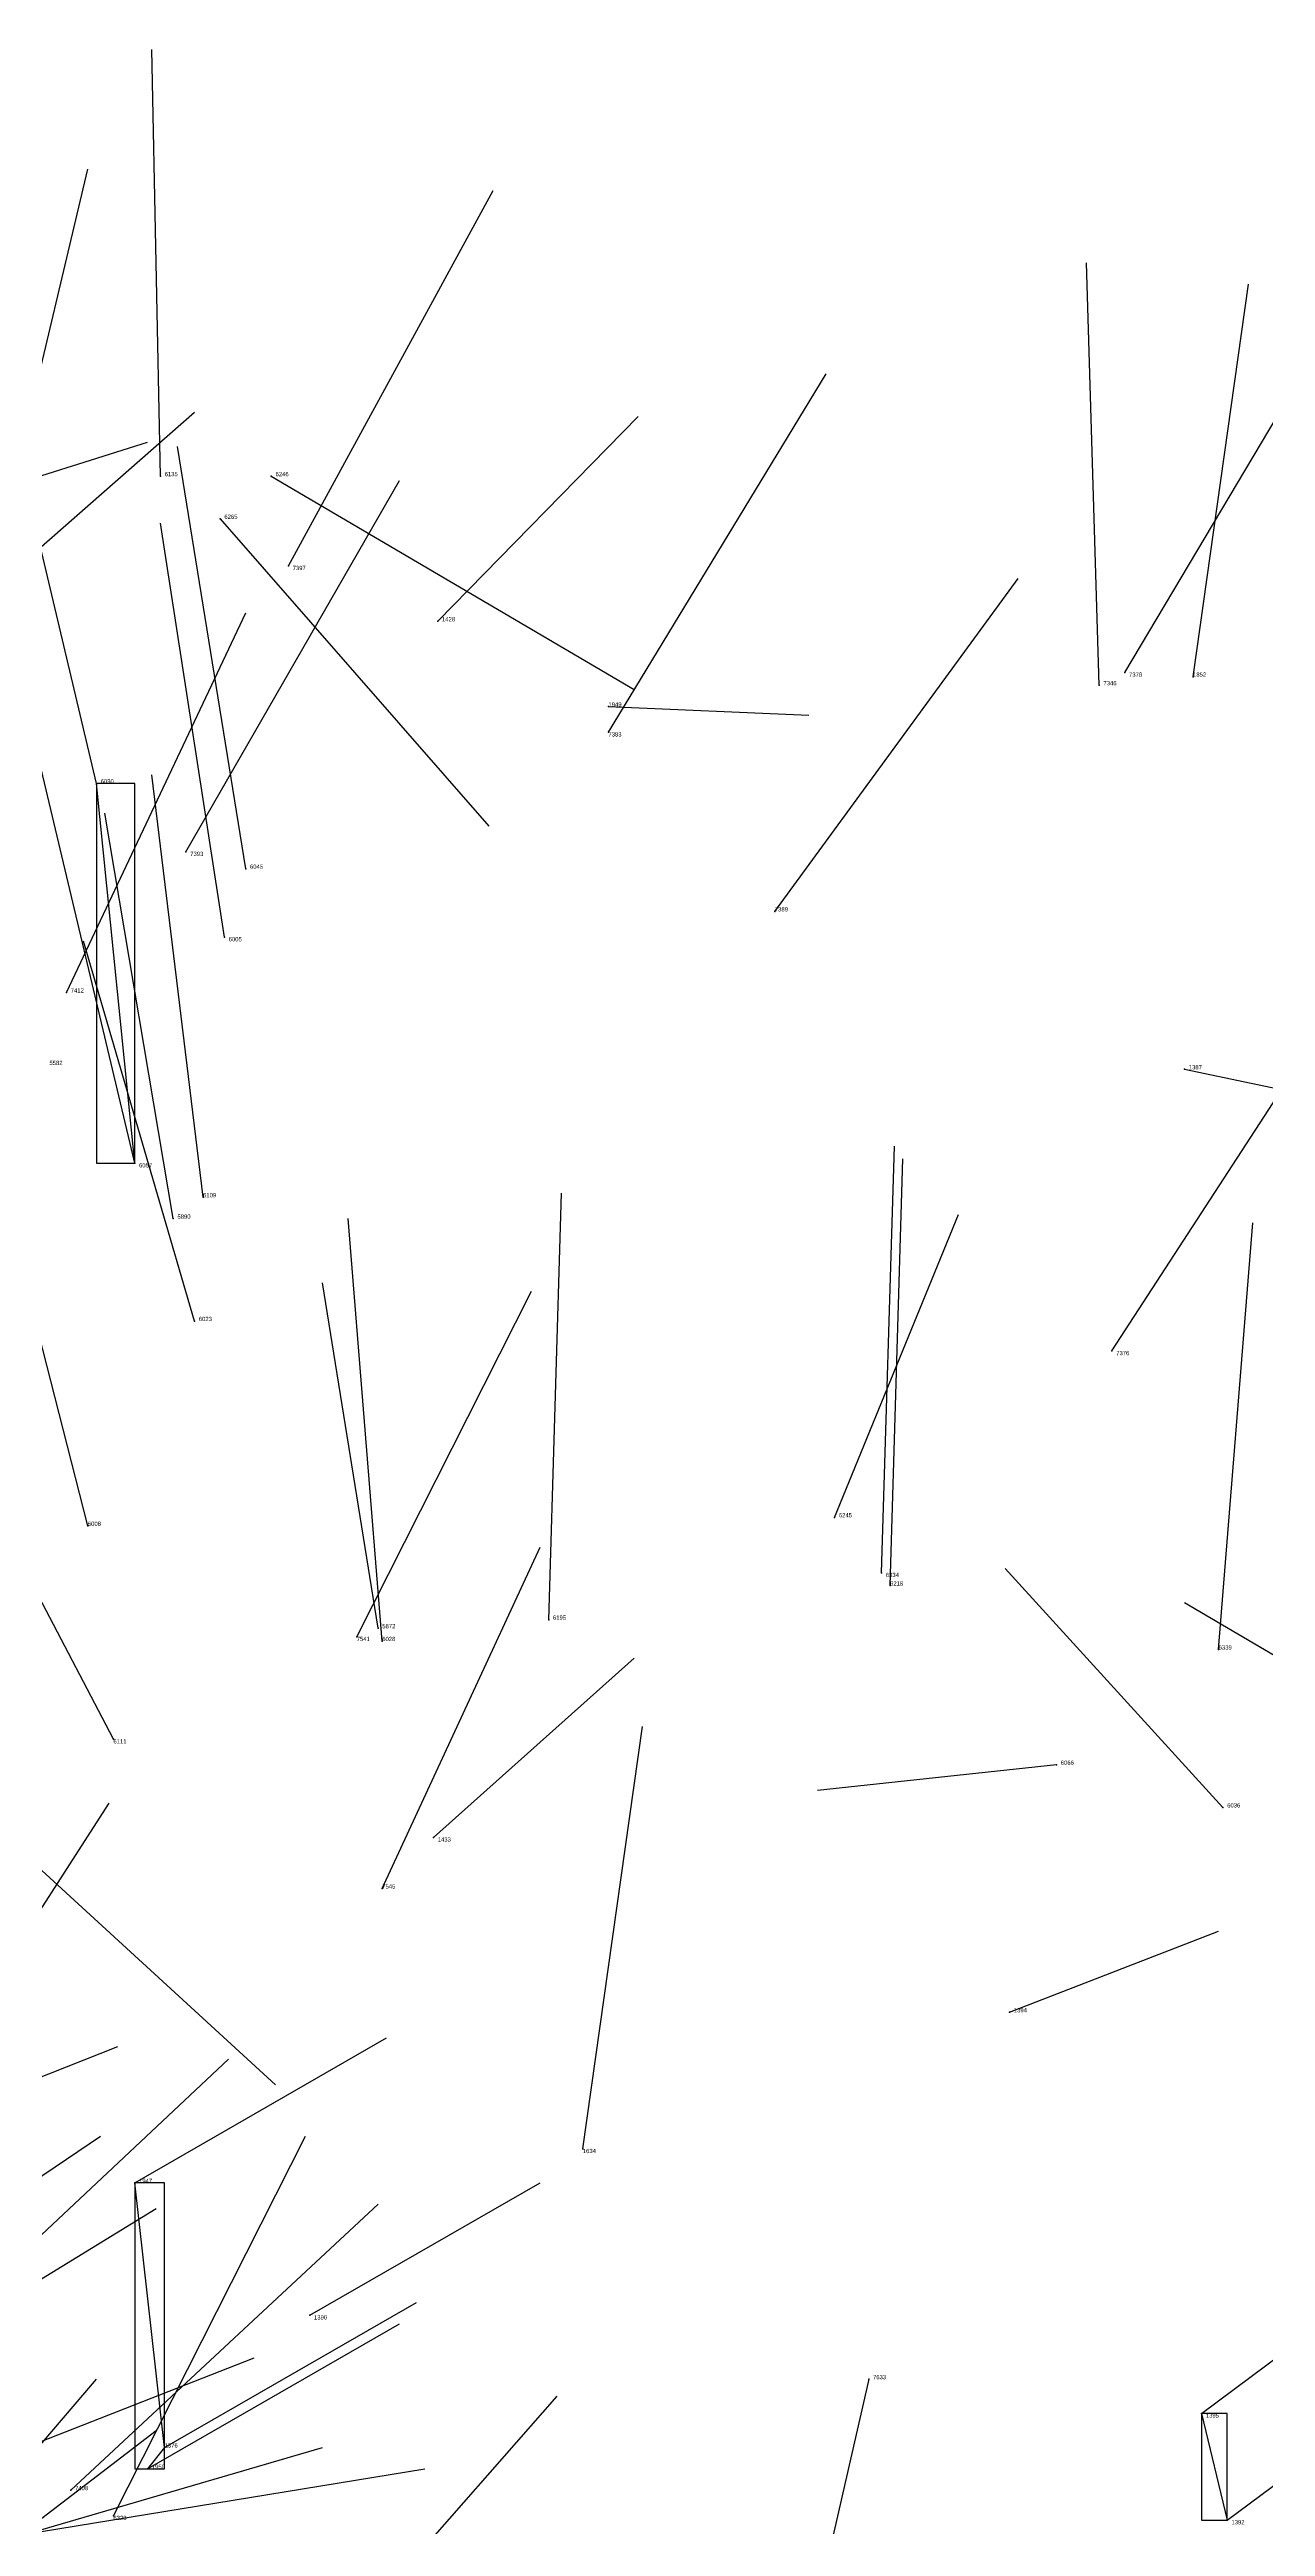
# Model space of a CAD drawing. Extents: x 59.1 to 70.8, y 600.3 to 605.1.
# Drawn here: x 66.853 to 67.138, y 604.519 to 605.099 of the extents above; entities that cross this region are included whole.
import ezdxf

# ---------------------------------------------------------------- set-up
doc = ezdxf.new("R2010")
doc.units = 0
for name, color, linetype in [('Clients', 3, 'CONTINUOUS'), ('Facilities', 3, 'CONTINUOUS'), ('Facilities_lines', 3, 'CONTINUOUS'), ('Min_max_boxes', 1, 'CONTINUOUS'), ('Normals', 1, 'CONTINUOUS'), ('Source_points', 5, 'CONTINUOUS'), ('Text', 3, 'CONTINUOUS')]:
    doc.layers.add(name, color=color, linetype=linetype)

msp = doc.modelspace()

# ---------------------------------------------------------------- linework, layer by layer
at = {"layer": 'Clients', "color": 5}
for p in [(66.864, 604.927, 457.802), (66.873, 604.599, 451.257), (66.876, 604.532, 451.223), (67.129, 604.52, 451.14)]:
    msp.add_point(p, dxfattribs=at)
at = {"layer": 'Facilities', "color": 3}
for p in [(66.879, 604.999, 457.207), (66.905, 604.999, 456.737), (66.893, 604.989, 456.821), (66.909, 604.978, 460.563), (66.944, 604.965, 451.625), (67.105, 604.953, 460.787), (67.121, 604.952, 448.946), (66.984, 604.945, 451.138), (67.099, 604.95, 461.567), (66.984, 604.939, 460.682), (66.885, 604.911, 460.599), (66.899, 604.907, 457.836), (67.023, 604.897, 460.635), (66.894, 604.891, 457.75), (66.857, 604.878, 460.451), (67.119, 604.86, 451.145), (66.873, 604.838, 457.798), (66.889, 604.83, 457.194), (66.882, 604.825, 457.72), (66.887, 604.801, 457.676), (67.102, 604.794, 460.794), (66.862, 604.753, 457.68), (67.037, 604.755, 456.913), (67.048, 604.742, 458.138), (67.05, 604.739, 458.2), (66.97, 604.731, 458.111), (66.925, 604.727, 462.645), (66.93, 604.729, 453.909), (66.931, 604.726, 457.866), (67.127, 604.724, 458.136), (66.868, 604.703, 457.577), (67.089, 604.697, 457.032), (67.128, 604.687, 457.146), (66.943, 604.68, 451.563), (66.931, 604.668, 462.524), (67.078, 604.639, 451.071), (66.978, 604.607, 452.39), (66.914, 604.568, 451.202), (67.045, 604.553, 458.968), (67.123, 604.545, 451.164), (66.88, 604.537, 451.268), (66.858, 604.527, 460.051), (66.868, 604.521, 456.4)]:
    msp.add_point(p, dxfattribs=at)
at = {"layer": 'Facilities_lines', "color": 3}
for p, q in [((66.873, 604.838, 457.798), (66.864, 604.927, 457.802)), ((66.88, 604.537, 451.268), (66.873, 604.599, 451.257)), ((67.123, 604.545, 451.164), (67.129, 604.52, 451.14)), ((66.88, 604.537, 451.268), (66.876, 604.532, 451.223))]:
    msp.add_line(p, q, dxfattribs=at)
at = {"layer": 'Min_max_boxes', "color": 1}
for p, q in [((66.873, 604.927, 457.798), (66.864, 604.927, 457.798)), ((66.864, 604.927, 457.798), (66.864, 604.838, 457.798)), ((66.873, 604.927, 457.802), (66.864, 604.927, 457.802)), ((66.864, 604.927, 457.802), (66.864, 604.838, 457.802)), ((66.864, 604.927, 457.798), (66.864, 604.927, 457.802)), ((66.873, 604.838, 457.798), (66.873, 604.927, 457.798)), ((66.873, 604.838, 457.802), (66.873, 604.927, 457.802)), ((66.873, 604.927, 457.798), (66.873, 604.927, 457.802)), ((66.864, 604.838, 457.798), (66.873, 604.838, 457.798)), ((66.864, 604.838, 457.802), (66.873, 604.838, 457.802)), ((66.864, 604.838, 457.798), (66.864, 604.838, 457.802)), ((66.873, 604.838, 457.798), (66.873, 604.838, 457.802)), ((66.88, 604.599, 451.223), (66.873, 604.599, 451.223)), ((66.873, 604.599, 451.223), (66.873, 604.532, 451.223)), ((66.88, 604.599, 451.268), (66.873, 604.599, 451.268)), ((66.873, 604.599, 451.268), (66.873, 604.532, 451.268)), ((66.873, 604.599, 451.223), (66.873, 604.599, 451.268)), ((66.88, 604.532, 451.223), (66.88, 604.599, 451.223)), ((66.88, 604.532, 451.268), (66.88, 604.599, 451.268)), ((66.88, 604.599, 451.223), (66.88, 604.599, 451.268)), ((67.129, 604.545, 451.14), (67.123, 604.545, 451.14)), ((67.123, 604.545, 451.14), (67.123, 604.52, 451.14)), ((67.129, 604.545, 451.164), (67.123, 604.545, 451.164)), ((67.123, 604.545, 451.164), (67.123, 604.52, 451.164)), ((67.123, 604.545, 451.14), (67.123, 604.545, 451.164)), ((67.129, 604.52, 451.14), (67.129, 604.545, 451.14)), ((67.129, 604.52, 451.164), (67.129, 604.545, 451.164)), ((67.129, 604.545, 451.14), (67.129, 604.545, 451.164)), ((66.873, 604.532, 451.223), (66.88, 604.532, 451.223)), ((66.873, 604.532, 451.268), (66.88, 604.532, 451.268)), ((66.873, 604.532, 451.223), (66.873, 604.532, 451.268)), ((66.88, 604.532, 451.223), (66.88, 604.532, 451.268)), ((67.123, 604.52, 451.14), (67.129, 604.52, 451.14)), ((67.123, 604.52, 451.164), (67.129, 604.52, 451.164)), ((67.123, 604.52, 451.14), (67.123, 604.52, 451.164)), ((67.129, 604.52, 451.14), (67.129, 604.52, 451.164))]:
    msp.add_line(p, q, dxfattribs=at)
at = {"layer": 'Normals', "color": 1}
for p, q in [((66.879, 604.999, 457.207), (66.877, 605.099, 457.207)), ((66.839, 604.974, 459.266), (66.862, 605.071, 459.277)), ((66.909, 604.978, 460.563), (66.957, 605.066, 460.559)), ((67.099, 604.95, 461.567), (67.096, 605.049, 461.581)), ((67.121, 604.952, 448.946), (67.134, 605.044, 448.982)), ((67.105, 604.953, 460.787), (67.152, 605.032, 460.747)), ((66.864, 604.927, 457.802), (66.841, 605.024, 457.792)), ((66.984, 604.939, 460.682), (67.035, 605.023, 460.663)), ((66.838, 604.971, 451.616), (66.887, 605.014, 451.692)), ((66.944, 604.965, 451.625), (66.991, 605.013, 451.699)), ((66.822, 604.99, 451.217), (66.876, 605.007, 451.3)), ((66.899, 604.907, 457.836), (66.883, 605.006, 457.838)), ((66.885, 604.911, 460.599), (66.935, 604.998, 460.599)), ((66.905, 604.999, 456.737), (66.99, 604.949, 456.752)), ((66.894, 604.891, 457.75), (66.879, 604.988, 457.731)), ((66.893, 604.989, 456.821), (66.956, 604.917, 456.851)), ((67.023, 604.897, 460.635), (67.08, 604.975, 460.61)), ((66.857, 604.878, 460.451), (66.899, 604.967, 460.435)), ((66.984, 604.945, 451.138), (67.031, 604.943, 451.226)), ((66.873, 604.838, 457.798), (66.85, 604.935, 457.788)), ((66.889, 604.83, 457.194), (66.877, 604.929, 457.193)), ((66.882, 604.825, 457.72), (66.866, 604.92, 457.692)), ((66.887, 604.801, 457.676), (66.861, 604.89, 457.639)), ((67.102, 604.794, 460.794), (67.152, 604.871, 460.754)), ((67.119, 604.86, 451.145), (67.167, 604.85, 451.232)), ((66.862, 604.753, 457.68), (66.839, 604.843, 457.643)), ((67.048, 604.742, 458.138), (67.051, 604.842, 458.145)), ((67.05, 604.739, 458.2), (67.053, 604.839, 458.209)), ((66.97, 604.731, 458.111), (66.973, 604.831, 458.119)), ((66.931, 604.726, 457.866), (66.923, 604.825, 457.875)), ((67.037, 604.755, 456.913), (67.066, 604.826, 456.849)), ((67.127, 604.724, 458.136), (67.135, 604.824, 458.137)), ((66.93, 604.729, 453.909), (66.917, 604.81, 453.851)), ((66.925, 604.727, 462.645), (66.966, 604.808, 462.604)), ((66.868, 604.703, 457.577), (66.824, 604.787, 457.546)), ((66.931, 604.668, 462.524), (66.968, 604.748, 462.478)), ((67.128, 604.687, 457.146), (67.077, 604.743, 457.211)), ((67.175, 604.702, 457.115), (67.119, 604.735, 457.191)), ((66.943, 604.68, 451.563), (66.99, 604.722, 451.64)), ((66.978, 604.607, 452.39), (66.992, 604.706, 452.383)), ((67.089, 604.697, 457.032), (67.033, 604.691, 457.114)), ((66.818, 604.612, 457.49), (66.867, 604.688, 457.447)), ((66.834, 604.688, 457.68), (66.906, 604.622, 457.703)), ((67.078, 604.639, 451.071), (67.127, 604.658, 451.156)), ((66.873, 604.599, 451.257), (66.932, 604.633, 451.33)), ((66.776, 604.594, 457.102), (66.869, 604.631, 457.1)), ((66.83, 604.567, 458.952), (66.895, 604.628, 458.906)), ((66.782, 604.554, 457.277), (66.865, 604.61, 457.274)), ((66.868, 604.521, 456.4), (66.913, 604.61, 456.401)), ((66.914, 604.568, 451.202), (66.968, 604.599, 451.28)), ((66.793, 604.541, 457.129), (66.878, 604.593, 457.123)), ((66.858, 604.527, 460.051), (66.93, 604.594, 460.032)), ((67.123, 604.545, 451.164), (67.17, 604.58, 451.245)), ((66.88, 604.537, 451.268), (66.939, 604.571, 451.341)), ((66.876, 604.532, 451.223), (66.935, 604.566, 451.296)), ((66.809, 604.522, 456.977), (66.901, 604.558, 456.963)), ((66.8, 604.478, 453.329), (66.864, 604.553, 453.345)), ((67.045, 604.553, 458.968), (67.034, 604.505, 459.055)), ((67.129, 604.52, 451.14), (67.176, 604.555, 451.221)), ((66.906, 604.474, 456.517), (66.972, 604.549, 456.522)), ((66.818, 604.495, 451.434), (66.878, 604.541, 451.499)), ((66.821, 604.509, 456.903), (66.917, 604.537, 456.896)), ((66.843, 604.516, 456.629), (66.941, 604.532, 456.637))]:
    msp.add_line(p, q, dxfattribs=at)
at = {"layer": 'Source_points', "color": 5}
for p in [(66.879, 604.999, 457.207), (66.905, 604.999, 456.737), (66.893, 604.989, 456.821), (66.909, 604.978, 460.563), (66.944, 604.965, 451.625), (67.105, 604.953, 460.787), (67.121, 604.952, 448.946), (66.984, 604.945, 451.138), (67.099, 604.95, 461.567), (66.984, 604.939, 460.682), (66.864, 604.927, 457.802), (66.885, 604.911, 460.599), (66.899, 604.907, 457.836), (67.023, 604.897, 460.635), (66.894, 604.891, 457.75), (66.857, 604.878, 460.451), (67.119, 604.86, 451.145), (66.873, 604.838, 457.798), (66.889, 604.83, 457.194), (66.882, 604.825, 457.72), (66.887, 604.801, 457.676), (67.102, 604.794, 460.794), (66.862, 604.753, 457.68), (67.037, 604.755, 456.913), (67.048, 604.742, 458.138), (67.05, 604.739, 458.2), (66.97, 604.731, 458.111), (66.925, 604.727, 462.645), (66.93, 604.729, 453.909), (66.931, 604.726, 457.866), (67.127, 604.724, 458.136), (66.868, 604.703, 457.577), (67.089, 604.697, 457.032), (67.128, 604.687, 457.146), (66.943, 604.68, 451.563), (66.931, 604.668, 462.524), (67.078, 604.639, 451.071), (66.978, 604.607, 452.39), (66.873, 604.599, 451.257), (66.914, 604.568, 451.202), (67.045, 604.553, 458.968), (67.123, 604.545, 451.164), (66.88, 604.537, 451.268), (66.858, 604.527, 460.051), (66.876, 604.532, 451.223), (66.868, 604.521, 456.4), (67.129, 604.52, 451.14)]:
    msp.add_point(p, dxfattribs=at)

# ---------------------------------------------------------------- texts
at = {"layer": 'Text', "color": 3}
for s, p in [('6135', (66.88, 604.999, 457.207)), ('6246', (66.906, 604.999, 456.737)), ('6265', (66.894, 604.989, 456.821)), ('7397', (66.91, 604.977, 460.563)), ('1428', (66.945, 604.965, 451.625)), ('7346', (67.1, 604.95, 461.567)), ('7378', (67.106, 604.952, 460.787)), ('1852', (67.121, 604.952, 448.946)), ('1949', (66.984, 604.945, 451.138)), ('7383', (66.984, 604.938, 460.682)), ('6030', (66.865, 604.927, 457.802)), ('7393', (66.886, 604.91, 460.599)), ('6045', (66.9, 604.907, 457.836)), ('7389', (67.023, 604.897, 460.635)), ('6005', (66.895, 604.89, 457.75)), ('7412', (66.858, 604.878, 460.451)), ('5582', (66.853, 604.861, 457.683)), ('1387', (67.12, 604.86, 451.145)), ('6057', (66.874, 604.837, 457.798)), ('6109', (66.889, 604.83, 457.194)), ('5890', (66.883, 604.825, 457.72)), ('6023', (66.888, 604.801, 457.676)), ('7376', (67.103, 604.793, 460.794)), ('6008', (66.862, 604.753, 457.68)), ('6245', (67.038, 604.755, 456.913)), ('6334', (67.049, 604.741, 458.138)), ('6218', (67.05, 604.739, 458.2)), ('5872', (66.931, 604.729, 453.909)), ('6195', (66.971, 604.731, 458.111)), ('7541', (66.925, 604.726, 462.645)), ('6028', (66.931, 604.726, 457.866)), ('6339', (67.127, 604.724, 458.136)), ('6111', (66.868, 604.702, 457.577)), ('6066', (67.09, 604.697, 457.032)), ('6036', (67.129, 604.687, 457.146)), ('1433', (66.944, 604.679, 451.563)), ('7545', (66.931, 604.668, 462.524)), ('1394', (67.079, 604.639, 451.071)), ('1634', (66.978, 604.606, 452.39)), ('1947', (66.874, 604.599, 451.257)), ('1390', (66.915, 604.567, 451.202)), ('7633', (67.046, 604.553, 458.968)), ('1395', (67.124, 604.544, 451.164)), ('1950', (66.877, 604.532, 451.223)), ('1376', (66.88, 604.537, 451.268)), ('7408', (66.859, 604.527, 460.051)), ('6328', (66.868, 604.52, 456.4)), ('1392', (67.13, 604.519, 451.14))]:
    msp.add_text(s, height=0.001, dxfattribs=at).set_placement(p)

doc.saveas('drawing.dxf')
